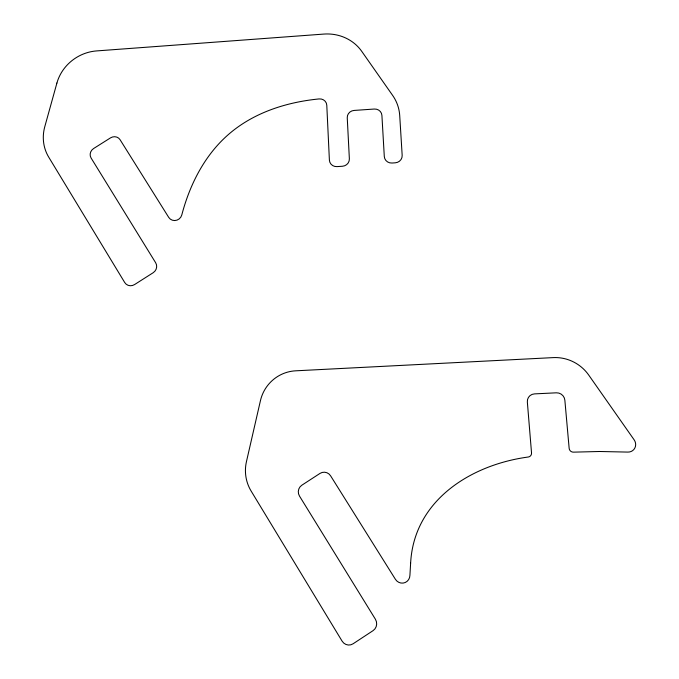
<?xml version="1.0" encoding="UTF-8"?>
<svg xmlns="http://www.w3.org/2000/svg" width="679" height="679" viewBox="0 0 679 679"><rect width="100%" height="100%" fill="white"/><g stroke="black" fill="none" stroke-linecap="round" stroke-linejoin="round"><path stroke-width="1.02" d="M410.625 563.188L409.921 575.317A8.199 7.876 72.2 0 1 395.399 579.28L330.597 475.818A7.851 7.69 87.5 0 0 319.987 473.416L301.858 485.196A7.876 7.681 -89.3 0 0 299.481 496.06L375.394 619.214A8.309 7.919 77.4 0 1 373.077 630.638L353.063 643.802A8.326 7.919 79.7 0 1 342.089 641.112L251.12 491.036A39.017 38.109 -82.1 0 1 246.443 461.652L260.447 400.627A38.236 37.727 -70.4 0 1 295.662 370.819L553.241 357.612A39.772 38.228 35.8 0 1 588.727 375.071L634.169 439.873A8.182 7.749 39.9 0 1 634.814 448.106A8.182 7.749 39.9 0 1 627.761 452.087L599.591 451.493L573.492 452.146A4.049 3.87 42.2 0 1 569.155 448.369L564.86 400.186A7.961 7.656 36.5 0 0 556.356 392.818L534.5 393.888A7.927 7.656 37.1 0 0 527.345 401.993L531.53 452.927A4.023 3.879 45.3 0 1 528.415 456.992C471.201 464.64 413.842 500.185 410.625 563.188M56.909 83.059L44.797 126.65A42.675 39.603 -35.1 0 0 48.71 157.129L124.715 282.515A7.367 7.002 -44.2 0 0 134.569 284.569L153.174 272.72A7.35 7.002 -42.1 0 0 155.678 262.79L91.079 157.995A7.146 6.663 -35.7 0 1 93.626 148.523L110.507 137.871A7.138 6.663 -34.1 0 1 120.064 139.704L168.732 217.407A7.265 6.917 -35.2 0 0 181.785 214.98C189.908 183.992 205.219 153.972 230.062 133.109C254.939 112.154 287.132 102.079 319.088 98.93A7.189 6.798 -15.6 0 1 326.786 105.22L329.391 160.108A7.274 6.96 -14.3 0 0 336.979 166.61L342.454 166.253A7.282 6.968 -13.6 0 0 349.362 158.801L347.249 117.773A7.231 6.866 -12 0 1 354.099 110.431L374.282 109.039A7.248 6.875 -9.8 0 1 381.912 115.405L384.297 156.51A7.325 6.994 -7.3 0 0 392.021 163.028L395.28 162.816A7.325 7.002 -6.9 0 0 402.172 155.347L399.719 115.583A43.431 41.215 -11.8 0 0 392.649 95.425L361.737 51.341A42.921 40.341 -14.6 0 0 323.849 34.077L96.639 50.917A42.293 39.051 -32.2 0 0 56.909 83.059"/></g></svg>
